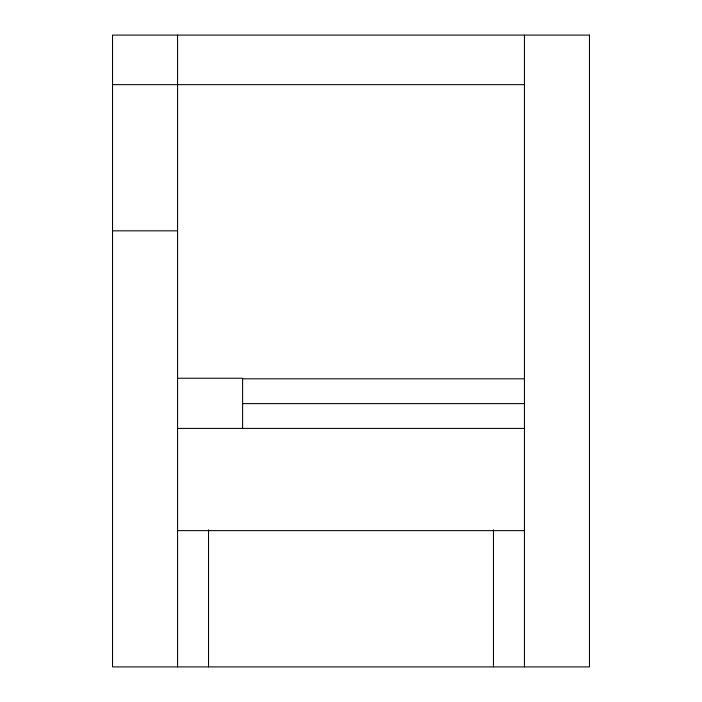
<?xml version="1.0" encoding="UTF-8"?>
<svg xmlns="http://www.w3.org/2000/svg" width="702" height="702" viewBox="0 0 702 702"><rect width="100%" height="100%" fill="white"/><g stroke="black" fill="none" stroke-linecap="round" stroke-linejoin="round"><path stroke-width="1.05" d="M112.531 84.652L524.438 84.652M112.531 230.835L177.562 230.835M177.562 378.255L242.602 378.255L242.602 428.422M242.602 378.808L524.438 378.808M242.602 403.615L524.438 403.615M177.562 428.422L524.438 428.422M177.562 530.633L524.438 530.633M524.438 35.1L524.438 666.9M493.462 529.834L493.462 666.9M208.538 529.834L208.538 666.9M177.562 35.1L177.562 666.9M589.469 35.1L112.531 35.1L112.531 666.9L589.469 666.9L589.469 35.1"/></g></svg>
